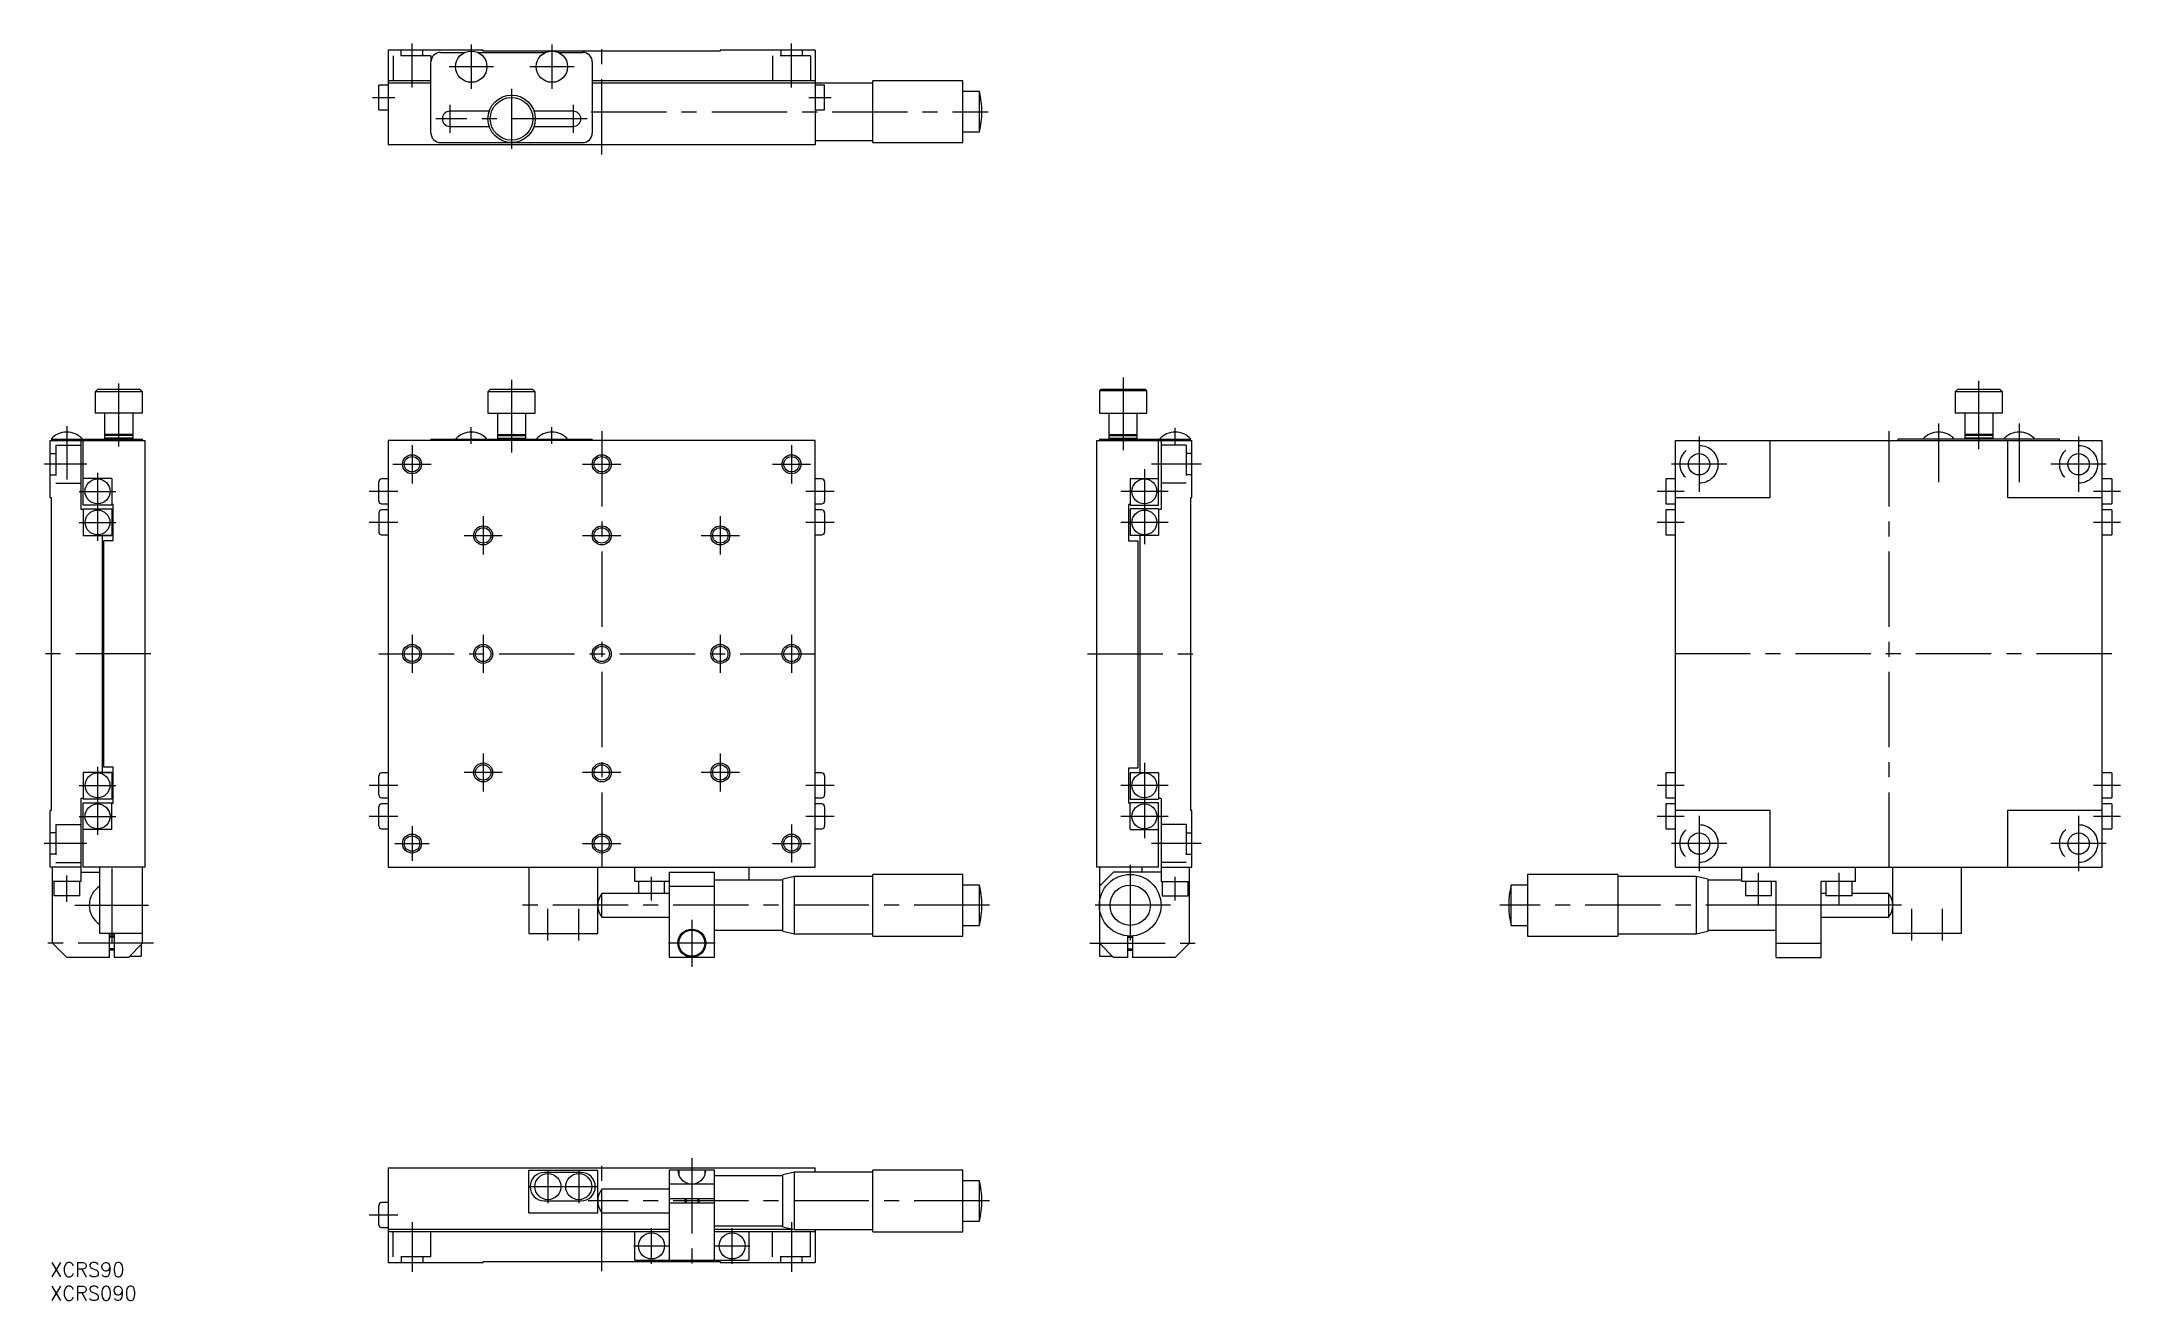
# Model space of a CAD drawing. Extents: x -2 to 436, y -8 to 258.
import ezdxf

# ---------------------------------------------------------------- set-up
doc = ezdxf.new("R2010")
doc.units = 0
doc.header["$LTSCALE"] = 0.5
doc.linetypes.add('CENTER', pattern=[50.8, 31.75, -6.35, 6.35, -6.35])
doc.linetypes.add('DASHED', pattern=[19.05, 12.7, -6.35])
for name, color, linetype in [('MSM_CENTER', 1, 'CENTER'), ('MSM_CONTINUOUS', 7, 'CONTINUOUS'), ('MSM_DASHED', 4, 'DASHED'), ('MSM_NARROW', 5, 'CONTINUOUS'), ('MSM_PART_NUMBER', 7, 'CONTINUOUS')]:
    doc.layers.add(name, color=color, linetype=linetype)
doc.styles.get("Standard").update_dxf_attribs({"font": 'txt.shx', "height": 3, "bigfont": 'bigfont.shx'})

# ---------------------------------------------------------------- blocks, each defined once
blk = doc.blocks.new('*U71')
at = {"layer": 'MSM_PART_NUMBER'}
blk.add_text('XCRS90', height=3, dxfattribs=at).set_placement((0, -3))
blk = doc.blocks.new('*U72')
at = {"layer": 'MSM_PART_NUMBER'}
blk.add_text('XCRS090', height=3, dxfattribs=at).set_placement((0, -8))

msp = doc.modelspace()

# ---------------------------------------------------------------- linework, layer by layer
at = {"layer": 'MSM_CENTER'}
for p, q in [((76.3, 247.86), (76.3, 257.08)), ((88.8, 256.88), (88.8, 247.56)), ((105.8, 256.88), (105.8, 247.56)), ((116.3, 233.72), (116.3, 257.52)), ((156.3, 247.86), (156.3, 257.08)), ((93.46, 252.22), (84.14, 252.22)), ((110.46, 252.22), (101.14, 252.22)), ((67.94, 245.72), (72.66, 245.72)), ((67.94, 245.72), (72.66, 245.72)), ((97.3, 247.58), (97.3, 234.86)), ((159.94, 245.72), (164.66, 245.72)), ((159.94, 245.72), (164.66, 245.72)), ((113.26, 241.22), (81.34, 241.22)), ((84.3, 244.18), (84.3, 238.26)), ((110.3, 244.18), (110.3, 238.26)), ((114.09, 242.72), (197.81, 242.72)), ((14.5, 172.09), (14.5, 185.43)), ((97.3, 186.16), (97.3, 170.86)), ((226.22, 186.66), (226.22, 171.36)), ((406.67, 171.53), (406.67, 185.99)), ((3.5, 176.43), (3.5, 165.13)), ((88.8, 172.66), (88.8, 176.17)), ((105.8, 172.66), (105.8, 176.17)), ((116.3, 175.36), (116.3, 81.36)), ((237.22, 172.54), (237.22, 176.04)), ((387.67, 175.36), (387.67, 81.36)), ((398.17, 176.99), (398.17, 164.57)), ((415.17, 176.99), (415.17, 164.57)), ((76.3, 172.39), (76.3, 164.34)), ((156.3, 172.39), (156.3, 164.34)), ((347.67, 174.19), (347.67, 162.53)), ((427.67, 174.19), (427.67, 162.53)), ((7.77, 168.36), (-1.27, 168.36)), ((72.28, 168.36), (80.33, 168.36)), ((112.28, 168.36), (120.33, 168.36)), ((152.28, 168.36), (160.33, 168.36)), ((230.72, 167.36), (230.72, 151.36)), ((242.72, 168.36), (232.22, 168.36)), ((353.5, 168.36), (341.84, 168.36)), ((433.5, 168.36), (421.84, 168.36)), ((6.11, 162.63), (13.89, 162.63)), ((10, 166.53), (10, 152.2)), ((73.3, 162.63), (67.3, 162.63)), ((165.3, 162.63), (159.3, 162.63)), ((235.72, 162.63), (225.72, 162.63)), ((344.5, 162.63), (338.84, 162.63)), ((436.5, 162.63), (430.84, 162.63)), ((6.11, 156.09), (13.89, 156.09)), ((73.3, 156.09), (67.3, 156.09)), ((91.3, 157.39), (91.3, 149.34)), ((141.3, 157.39), (141.3, 149.34)), ((165.3, 156.09), (159.3, 156.09)), ((235.72, 156.09), (225.72, 156.09)), ((344.5, 156.09), (338.84, 156.09)), ((436.5, 156.09), (430.84, 156.09)), ((87.28, 153.36), (95.33, 153.36)), ((112.28, 153.36), (120.33, 153.36)), ((137.28, 153.36), (145.33, 153.36)), ((76.3, 132.39), (76.3, 124.34)), ((91.3, 132.39), (91.3, 124.34)), ((141.3, 132.39), (141.3, 124.34)), ((156.3, 132.39), (156.3, 124.34)), ((21.27, 128.36), (-1.8, 128.36)), ((69.3, 128.36), (163.3, 128.36)), ((218.72, 128.36), (242.52, 128.36)), ((434.67, 128.36), (340.67, 128.36)), ((91.3, 107.39), (91.3, 99.34)), ((141.3, 107.39), (141.3, 99.34)), ((230.72, 105.36), (230.72, 89.36)), ((10, 104.53), (10, 90.2)), ((95.33, 103.36), (87.28, 103.36)), ((120.33, 103.36), (112.28, 103.36)), ((145.33, 103.36), (137.28, 103.36)), ((6.11, 100.63), (13.89, 100.63)), ((73.3, 100.63), (67.3, 100.63)), ((165.3, 100.63), (159.3, 100.63)), ((235.72, 100.63), (225.72, 100.63)), ((344.5, 100.63), (338.84, 100.63)), ((436.5, 100.63), (430.84, 100.63)), ((6.11, 94.09), (13.89, 94.09)), ((73.3, 94.09), (67.3, 94.09)), ((156.3, 92.39), (156.3, 84.34)), ((165.3, 94.09), (159.3, 94.09)), ((235.72, 94.09), (225.72, 94.09)), ((344.5, 94.09), (338.84, 94.09)), ((347.67, 94.19), (347.67, 82.53)), ((427.67, 94.19), (427.67, 82.53)), ((436.5, 94.09), (430.84, 94.09)), ((7.77, 88.36), (-1.27, 88.36)), ((72.65, 88.36), (79.95, 88.36)), ((76.3, 92.01), (76.3, 84.71)), ((112.28, 88.36), (120.33, 88.36)), ((152.28, 88.36), (160.33, 88.36)), ((242.72, 88.36), (232.22, 88.36)), ((353.5, 88.36), (341.84, 88.36)), ((433.5, 88.36), (421.84, 88.36)), ((227.72, 83.86), (227.72, 66.86)), ((3.5, 76.09), (3.5, 81.63)), ((13, 83.13), (13, 67.59)), ((126.8, 76.36), (126.8, 81.36)), ((237.22, 76.36), (237.22, 81.36)), ((360.17, 75.53), (360.17, 82.19)), ((377.17, 75.53), (377.17, 82.19)), ((5.23, 75.36), (20.77, 75.36)), ((198.05, 75.36), (98.95, 75.36)), ((104.95, 67.93), (104.95, 74.59)), ((111.45, 67.93), (111.45, 74.59)), ((236.22, 75.36), (219.22, 75.36)), ((390.35, 75.36), (305.69, 75.36)), ((375.25, 75.36), (362.09, 75.36)), ((392.52, 67.93), (392.52, 74.59)), ((399.02, 67.93), (399.02, 74.59)), ((135.3, 72.31), (135.3, 62.36)), ((21.77, 67.36), (-1.5, 67.36)), ((140.25, 67.36), (130.35, 67.36)), ((219.22, 67.36), (242.22, 67.36)), ((116.3, -1.8), (116.3, 22)), ((135.3, 22), (135.3, -1.5)), ((104.95, 19.5), (104.95, 12.5)), ((111.45, 19.5), (111.45, 12.5)), ((100.95, 16), (115.45, 16)), ((73.3, 10), (67.3, 10)), ((198.05, 13), (113.45, 13)), ((76.3, 8.5), (76.3, -2)), ((126.8, -0.25), (126.8, 7.25)), ((143.8, -0.25), (143.8, 7.25)), ((156.3, 8.5), (156.3, -2)), ((123.05, 3.5), (130.55, 3.5)), ((140.05, 3.5), (147.55, 3.5))]:
    msp.add_line(p, q, dxfattribs=at)
at = {"layer": 'MSM_CONTINUOUS'}
for p, q in [((91.3, 255.72), (71.3, 255.72)), ((71.3, 255.72), (71.3, 235.72)), ((82.3, 255.22), (87.43, 255.22)), ((90.18, 255.22), (104.43, 255.22)), ((91.3, 255.52), (91.3, 255.72)), ((141.3, 255.52), (91.3, 255.52)), ((107.18, 255.22), (112.3, 255.22)), ((161.3, 255.72), (141.3, 255.72)), ((141.3, 255.72), (141.3, 255.52)), ((161.3, 255.72), (161.3, 242.72)), ((80.3, 238.22), (80.3, 253.22)), ((114.3, 253.22), (114.3, 238.22)), ((71.3, 248.34), (69.3, 248.34)), ((69.3, 243.09), (69.3, 248.34)), ((69.3, 243.09), (69.3, 248.34)), ((80.3, 249.22), (71.3, 249.22)), ((80.3, 248.72), (71.3, 248.72)), ((161.3, 249.22), (114.3, 249.22)), ((161.3, 248.72), (114.3, 248.72)), ((173.45, 248.77), (161.3, 248.77)), ((161.3, 248.72), (161.3, 235.72)), ((163.3, 248.34), (161.3, 248.34)), ((163.3, 243.09), (163.3, 248.34)), ((163.3, 243.09), (163.3, 248.34)), ((192.45, 249.22), (173.45, 249.22)), ((173.45, 236.22), (173.45, 249.22)), ((192.45, 236.22), (192.45, 249.22)), ((195.95, 246.97), (192.45, 246.97)), ((195.95, 238.47), (195.95, 246.97)), ((69.3, 243.09), (71.3, 243.09)), ((92.56, 242.82), (84.3, 242.82)), ((110.3, 242.82), (102.04, 242.82)), ((161.3, 243.09), (163.3, 243.09)), ((84.3, 239.62), (92.56, 239.62)), ((102.04, 239.62), (110.3, 239.62)), ((192.45, 238.47), (195.95, 238.47)), ((161.3, 235.72), (71.3, 235.72)), ((82.3, 236.22), (112.3, 236.22)), ((161.3, 236.67), (173.45, 236.67)), ((173.45, 236.22), (192.45, 236.22)), ((10, 184.16), (9.5, 183.66)), ((19, 184.16), (10, 184.16)), ((19.5, 183.66), (19, 184.16)), ((92.8, 184.16), (92.3, 183.66)), ((101.8, 184.16), (92.8, 184.16)), ((101.8, 184.16), (102.3, 183.66)), ((221.52, 184.16), (221.22, 183.86)), ((230.92, 184.16), (221.52, 184.16)), ((231.22, 183.86), (230.92, 184.16)), ((402.17, 184.16), (401.67, 183.66)), ((411.17, 184.16), (402.17, 184.16)), ((411.67, 183.66), (411.17, 184.16)), ((9.5, 183.66), (9.5, 179.16)), ((19.5, 183.66), (9.5, 183.66)), ((19.5, 179.16), (19.5, 183.66)), ((92.3, 183.66), (92.3, 179.16)), ((102.3, 183.66), (92.3, 183.66)), ((102.3, 179.16), (102.3, 183.66)), ((221.22, 183.86), (221.22, 179.16)), ((231.22, 183.86), (221.22, 183.86)), ((231.22, 179.16), (231.22, 183.86)), ((401.67, 183.66), (401.67, 179.16)), ((411.67, 183.66), (401.67, 183.66)), ((411.67, 179.16), (411.67, 183.66)), ((19.5, 179.16), (9.5, 179.16)), ((11.5, 179.16), (11.5, 174.66)), ((17.5, 174.66), (17.5, 179.16)), ((92.3, 179.16), (102.3, 179.16)), ((94.3, 179.16), (94.3, 174.66)), ((100.3, 174.66), (100.3, 179.16)), ((221.22, 179.16), (231.22, 179.16)), ((223.22, 179.16), (223.22, 174.66)), ((229.22, 174.66), (229.22, 179.16)), ((411.67, 179.16), (401.67, 179.16)), ((403.67, 179.16), (403.67, 174.66)), ((409.67, 174.66), (409.67, 179.16)), ((0, 161.36), (0, 173.36)), ((0, 173.36), (20, 173.36)), ((0.2, 173.66), (19.5, 173.66)), ((0.5, 173.36), (0.5, 173.66)), ((6.5, 173.36), (6.5, 158.86)), ((7, 159.76), (7, 173.36)), ((11.7, 174.66), (11.5, 174.46)), ((17.5, 174.66), (11.5, 174.66)), ((11.5, 174.46), (11.5, 173.86)), ((17.5, 174.46), (11.5, 174.46)), ((11.5, 173.86), (11.7, 173.66)), ((17.5, 173.86), (11.5, 173.86)), ((17.5, 174.46), (17.3, 174.66)), ((17.3, 173.66), (17.5, 173.86)), ((17.5, 173.86), (17.5, 174.46)), ((19.5, 173.36), (19.5, 173.66)), ((20, 173.36), (20, 83.36)), ((161.3, 173.36), (71.3, 173.36)), ((71.3, 173.36), (71.3, 83.36)), ((80.3, 173.66), (114.3, 173.66)), ((80.3, 173.66), (80.3, 173.36)), ((94.5, 174.66), (94.3, 174.46)), ((94.3, 174.66), (100.3, 174.66)), ((94.3, 174.46), (94.3, 173.86)), ((94.3, 174.46), (100.3, 174.46)), ((94.3, 173.86), (94.5, 173.66)), ((94.3, 173.86), (100.3, 173.86)), ((100.3, 174.46), (100.1, 174.66)), ((100.1, 173.66), (100.3, 173.86)), ((100.3, 173.86), (100.3, 174.46)), ((114.3, 173.36), (114.3, 173.66)), ((161.3, 83.36), (161.3, 173.36)), ((220.72, 83.36), (220.72, 173.36)), ((220.72, 173.36), (240.72, 173.36)), ((221.22, 173.66), (240.52, 173.66)), ((221.22, 173.66), (221.22, 173.36)), ((223.42, 174.66), (223.22, 174.46)), ((223.22, 174.66), (229.22, 174.66)), ((223.22, 174.46), (223.22, 173.86)), ((223.22, 174.46), (229.22, 174.46)), ((223.22, 173.86), (223.42, 173.66)), ((223.22, 173.86), (229.22, 173.86)), ((229.22, 174.46), (229.02, 174.66)), ((229.02, 173.66), (229.22, 173.86)), ((229.22, 173.86), (229.22, 174.46)), ((233.72, 159.76), (233.72, 173.36)), ((234.22, 173.36), (234.22, 158.86)), ((240.22, 173.36), (240.22, 173.66)), ((240.72, 161.36), (240.72, 173.36)), ((342.67, 173.36), (432.67, 173.36)), ((342.67, 83.36), (342.67, 173.36)), ((362.67, 161.36), (362.67, 173.36)), ((389.67, 173.36), (389.67, 173.66)), ((423.67, 173.66), (389.67, 173.66)), ((403.87, 174.66), (403.67, 174.46)), ((409.67, 174.66), (403.67, 174.66)), ((403.67, 174.46), (403.67, 173.86)), ((409.67, 174.46), (403.67, 174.46)), ((403.67, 173.86), (403.87, 173.66)), ((409.67, 173.86), (403.67, 173.86)), ((409.67, 174.46), (409.47, 174.66)), ((409.47, 173.66), (409.67, 173.86)), ((409.67, 173.86), (409.67, 174.46)), ((412.67, 173.36), (412.67, 161.36)), ((423.67, 173.36), (423.67, 173.66)), ((432.67, 83.36), (432.67, 173.36)), ((13, 165.36), (7, 165.36)), ((13, 165.36), (13, 159.76)), ((69.3, 160.61), (69.3, 164.66)), ((71.3, 165.26), (69.9, 165.26)), ((162.7, 165.26), (161.3, 165.26)), ((163.3, 164.66), (163.3, 160.61)), ((227.72, 165.36), (233.72, 165.36)), ((227.72, 165.36), (227.72, 159.76)), ((342.67, 165.26), (340.67, 165.26)), ((340.67, 165.26), (340.67, 160.01)), ((434.67, 165.26), (432.67, 165.26)), ((434.67, 165.26), (434.67, 160.01)), ((0, 161.36), (0.2, 161.36)), ((0.2, 161.36), (0.2, 95.36)), ((6.5, 158.86), (7, 158.86)), ((13, 159.76), (7, 159.76)), ((7, 158.96), (13, 158.96)), ((7, 158.96), (7, 153.36)), ((13.3, 159.86), (13, 159.86)), ((13, 158.96), (13, 153.36)), ((13.3, 152.26), (13.3, 159.86)), ((69.3, 158.12), (69.3, 154.07)), ((69.9, 160.01), (71.3, 160.01)), ((71.3, 158.72), (69.9, 158.72)), ((161.3, 160.01), (162.7, 160.01)), ((162.7, 158.72), (161.3, 158.72)), ((163.3, 158.12), (163.3, 154.07)), ((227.72, 159.86), (227.42, 159.86)), ((227.42, 152.16), (227.42, 159.86)), ((227.72, 159.76), (233.72, 159.76)), ((227.72, 158.96), (227.72, 153.36)), ((233.72, 158.96), (227.72, 158.96)), ((233.72, 158.96), (233.72, 153.36)), ((233.72, 158.86), (234.22, 158.86)), ((240.52, 161.36), (240.72, 161.36)), ((240.52, 95.36), (240.52, 161.36)), ((340.67, 160.01), (342.67, 160.01)), ((342.67, 158.72), (340.67, 158.72)), ((340.67, 158.72), (340.67, 153.47)), ((342.67, 161.36), (362.67, 161.36)), ((412.67, 161.36), (432.67, 161.36)), ((432.67, 160.01), (434.67, 160.01)), ((434.67, 158.72), (432.67, 158.72)), ((434.67, 158.72), (434.67, 153.47)), ((69.9, 153.47), (71.3, 153.47)), ((161.3, 153.47), (162.7, 153.47)), ((340.67, 153.47), (342.67, 153.47)), ((432.67, 153.47), (434.67, 153.47)), ((7, 153.36), (13, 153.36)), ((13, 153.36), (11, 153.36)), ((11, 153.36), (11, 103.36)), ((11.3, 152.26), (13.3, 152.26)), ((11.3, 104.46), (11.3, 152.26)), ((229.42, 152.16), (227.42, 152.16)), ((233.72, 153.36), (227.72, 153.36)), ((229.42, 104.36), (229.42, 152.16)), ((229.72, 153.36), (229.72, 103.36)), ((13, 103.36), (7, 103.36)), ((7, 103.36), (7, 97.76)), ((11, 103.36), (13, 103.36)), ((13.3, 104.46), (11.3, 104.46)), ((13, 103.36), (13, 97.76)), ((13.3, 96.86), (13.3, 104.46)), ((69.3, 98.61), (69.3, 102.66)), ((71.3, 103.26), (69.9, 103.26)), ((162.7, 103.26), (161.3, 103.26)), ((163.3, 102.66), (163.3, 98.61)), ((227.42, 104.36), (229.42, 104.36)), ((227.42, 96.86), (227.42, 104.36)), ((227.72, 103.36), (233.72, 103.36)), ((227.72, 103.36), (227.72, 97.76)), ((233.72, 103.36), (233.72, 97.76)), ((342.67, 103.26), (340.67, 103.26)), ((340.67, 103.26), (340.67, 98.01)), ((434.67, 103.26), (432.67, 103.26)), ((434.67, 103.26), (434.67, 98.01)), ((7, 97.86), (6.5, 97.86)), ((6.5, 97.86), (6.5, 80.36)), ((13, 97.76), (7, 97.76)), ((7, 96.96), (13, 96.96)), ((7, 83.36), (7, 96.96)), ((13, 91.36), (13, 96.96)), ((13, 96.86), (13.3, 96.86)), ((69.9, 98.01), (71.3, 98.01)), ((71.3, 96.72), (69.9, 96.72)), ((161.3, 98.01), (162.7, 98.01)), ((162.7, 96.72), (161.3, 96.72)), ((227.42, 96.86), (227.72, 96.86)), ((227.72, 97.76), (233.72, 97.76)), ((227.72, 91.36), (227.72, 96.96)), ((233.72, 96.96), (227.72, 96.96)), ((234.22, 97.86), (233.72, 97.86)), ((233.72, 83.36), (233.72, 96.96)), ((234.22, 97.86), (234.22, 80.36)), ((340.67, 98.01), (342.67, 98.01)), ((342.67, 96.72), (340.67, 96.72)), ((340.67, 96.72), (340.67, 91.47)), ((432.67, 98.01), (434.67, 98.01)), ((434.67, 96.72), (432.67, 96.72)), ((434.67, 96.72), (434.67, 91.47)), ((0, 83.36), (0, 95.36)), ((0.2, 95.36), (0, 95.36)), ((69.3, 92.07), (69.3, 96.12)), ((163.3, 96.12), (163.3, 92.07)), ((240.72, 95.36), (240.52, 95.36)), ((240.72, 83.36), (240.72, 95.36)), ((362.67, 95.36), (342.67, 95.36)), ((362.67, 83.36), (362.67, 95.36)), ((432.67, 95.36), (412.67, 95.36)), ((412.67, 95.36), (412.67, 83.36)), ((13, 91.36), (7, 91.36)), ((69.9, 91.47), (71.3, 91.47)), ((161.3, 91.47), (162.7, 91.47)), ((227.72, 91.36), (233.72, 91.36)), ((340.67, 91.47), (342.67, 91.47)), ((432.67, 91.47), (434.67, 91.47)), ((6.5, 83.36), (0, 83.36)), ((0.5, 67.36), (0.5, 83.36)), ((20, 83.36), (7, 83.36)), ((10.5, 69.36), (10.5, 83.36)), ((19.5, 67.36), (19.5, 83.36)), ((71.3, 83.36), (161.3, 83.36)), ((100.95, 83.36), (100.95, 69.36)), ((115.45, 69.36), (115.45, 83.36)), ((123.3, 80.36), (123.3, 83.36)), ((147.3, 83.36), (147.3, 80.61)), ((233.72, 83.36), (220.72, 83.36)), ((221.22, 83.36), (221.22, 64.61)), ((230.22, 82.36), (230.22, 83.36)), ((234.22, 83.36), (240.72, 83.36)), ((240.22, 67.36), (240.22, 83.36)), ((342.67, 83.36), (432.67, 83.36)), ((356.67, 80.36), (356.67, 83.36)), ((380.67, 80.36), (380.67, 83.36)), ((388.52, 69.36), (388.52, 83.36)), ((403.02, 69.36), (403.02, 83.36)), ((6.5, 80.36), (0.5, 80.36)), ((0.75, 80.36), (0.75, 77.36)), ((6.25, 77.36), (6.25, 80.36)), ((6.5, 82.36), (10.5, 82.36)), ((130.55, 80.36), (123.3, 80.36)), ((124.05, 80.36), (124.05, 77.86)), ((129.55, 77.86), (129.55, 80.36)), ((130.55, 82.36), (130.55, 64.36)), ((130.55, 82.36), (140.05, 82.36)), ((130.55, 79.36), (140.05, 79.36)), ((140.05, 64.36), (140.05, 82.36)), ((154.45, 80.61), (140.05, 80.61)), ((156.95, 81.41), (154.45, 80.86)), ((154.45, 69.86), (154.45, 80.86)), ((173.45, 81.41), (156.95, 81.41)), ((156.95, 69.31), (156.95, 81.41)), ((192.45, 81.86), (173.45, 81.86)), ((173.45, 68.86), (173.45, 81.86)), ((192.45, 68.86), (192.45, 81.86)), ((195.95, 79.61), (192.45, 79.61)), ((195.95, 71.11), (195.95, 79.61)), ((224.22, 82.36), (221.22, 79.36)), ((234.22, 82.36), (224.22, 82.36)), ((234.22, 80.36), (240.22, 80.36)), ((234.47, 80.36), (234.47, 77.36)), ((239.97, 77.36), (239.97, 80.36)), ((311.52, 79.61), (308.02, 79.61)), ((308.02, 71.11), (308.02, 79.61)), ((330.52, 81.86), (311.52, 81.86)), ((311.52, 81.86), (311.52, 68.86)), ((330.52, 81.86), (330.52, 68.86)), ((347.02, 81.41), (330.52, 81.41)), ((349.52, 80.86), (347.02, 81.41)), ((347.02, 81.41), (347.02, 69.31)), ((349.52, 80.86), (349.52, 69.86)), ((356.67, 80.61), (349.52, 80.61)), ((363.92, 80.36), (356.67, 80.36)), ((357.42, 80.36), (357.42, 77.36)), ((362.92, 77.36), (362.92, 80.36)), ((363.92, 64.36), (363.92, 80.36)), ((380.67, 80.36), (373.42, 80.36)), ((373.42, 64.36), (373.42, 80.36)), ((374.42, 80.36), (374.42, 77.36)), ((379.92, 77.36), (379.92, 80.36)), ((6.25, 77.36), (0.75, 77.36)), ((130.55, 77.86), (116.35, 77.86)), ((116.35, 72.86), (116.35, 77.86)), ((234.47, 77.36), (239.97, 77.36)), ((362.92, 77.36), (357.42, 77.36)), ((374.42, 77.86), (373.42, 77.86)), ((379.92, 77.36), (374.42, 77.36)), ((387.62, 77.86), (379.92, 77.86)), ((387.62, 77.86), (387.62, 72.86)), ((116.35, 72.86), (130.55, 72.86)), ((192.45, 71.11), (195.95, 71.11)), ((308.02, 71.11), (311.52, 71.11)), ((373.42, 72.86), (387.62, 72.86)), ((3.5, 64.36), (0.5, 67.36)), ((19.5, 69.36), (10.5, 69.36)), ((12.5, 64.36), (12.5, 69.36)), ((13.5, 68.86), (12.5, 68.86)), ((13.5, 65.86), (12.5, 65.86)), ((13.5, 69.36), (13.5, 64.36)), ((19.5, 67.36), (16.5, 64.36)), ((19.2, 67.06), (19.2, 64.61)), ((100.95, 69.36), (115.45, 69.36)), ((132.35, 67.36), (130.55, 67.36)), ((140.05, 67.36), (138.25, 67.36)), ((140.05, 70.11), (154.45, 70.11)), ((154.45, 69.86), (156.95, 69.31)), ((156.95, 69.31), (173.45, 69.31)), ((173.45, 68.86), (192.45, 68.86)), ((224.22, 64.36), (221.22, 67.36)), ((227.22, 64.36), (227.22, 68.88)), ((227.22, 68.86), (228.22, 68.86)), ((227.22, 65.86), (228.22, 65.86)), ((228.22, 68.88), (228.22, 64.36)), ((240.22, 67.36), (237.22, 64.36)), ((311.52, 68.86), (330.52, 68.86)), ((330.52, 69.31), (347.02, 69.31)), ((347.02, 69.31), (349.52, 69.86)), ((349.52, 70.11), (363.92, 70.11)), ((363.92, 67.36), (373.42, 67.36)), ((403.02, 69.36), (388.52, 69.36)), ((12.5, 64.36), (3.5, 64.36)), ((16.5, 64.36), (13.5, 64.36)), ((16.75, 64.61), (19.2, 64.61)), ((140.05, 64.36), (130.55, 64.36)), ((221.22, 64.61), (223.97, 64.61)), ((227.22, 64.36), (224.22, 64.36)), ((237.22, 64.36), (228.22, 64.36)), ((363.92, 64.36), (373.42, 64.36)), ((71.3, 20), (161.3, 20)), ((71.3, 20), (71.3, 0)), ((100.95, 10.5), (100.95, 19.5)), ((100.95, 19.5), (115.45, 19.5)), ((111.95, 19), (104.2, 19)), ((115.45, 10.5), (115.45, 19.5)), ((130.55, 19.5), (130.55, 0.5)), ((140.05, 19.5), (130.55, 19.5)), ((132.55, 19.5), (132.55, 18.43)), ((138.05, 19.5), (138.05, 18.43)), ((140.05, 0.5), (140.05, 19.5)), ((154.45, 18.25), (140.05, 18.25)), ((156.95, 19.05), (154.45, 18.5)), ((154.45, 7.5), (154.45, 18.5)), ((173.45, 19.05), (156.95, 19.05)), ((156.95, 6.95), (156.95, 19.05)), ((161.3, 19.05), (161.3, 20)), ((192.45, 19.5), (173.45, 19.5)), ((173.45, 6.5), (173.45, 19.5)), ((192.45, 6.5), (192.45, 19.5)), ((130.55, 15.5), (116.35, 15.5)), ((116.35, 10.5), (116.35, 15.5)), ((140.05, 16.5), (130.55, 16.5)), ((130.55, 13.5), (140.05, 13.5)), ((133.8, 13.5), (133.8, 12.5)), ((136.8, 13.5), (136.8, 12.5)), ((195.95, 17.25), (192.45, 17.25)), ((195.95, 8.75), (195.95, 17.25)), ((69.3, 7.98), (69.3, 12.03)), ((71.3, 12.63), (69.9, 12.63)), ((100.95, 10.5), (115.45, 10.5)), ((104.2, 13), (111.95, 13)), ((116.35, 10.5), (130.55, 10.5)), ((140.05, 12.5), (130.55, 12.5)), ((69.9, 7.38), (71.3, 7.38)), ((71.3, 7), (130.55, 7)), ((130.55, 6.5), (71.3, 6.5)), ((123.3, 0.5), (123.3, 6.5)), ((140.05, 7.75), (154.45, 7.75)), ((140.05, 7), (156.32, 7)), ((161.3, 6.5), (140.05, 6.5)), ((147.3, 6.5), (147.3, 0.5)), ((154.45, 7.5), (156.95, 6.95)), ((156.95, 6.95), (173.45, 6.95)), ((161.3, 6.95), (161.3, 0)), ((173.45, 6.5), (192.45, 6.5)), ((192.45, 8.75), (195.95, 8.75)), ((71.3, 0), (91.3, 0)), ((91.3, 0.2), (141.3, 0.2)), ((91.3, 0), (91.3, 0.2)), ((123.3, 0.5), (147.3, 0.5)), ((141.3, 0.2), (141.3, 0)), ((141.3, 0), (161.3, 0))]:
    msp.add_line(p, q, dxfattribs=at)
for centre, radius in [((88.8, 252.22), 3.3), ((105.8, 252.22), 3.3), ((97.3, 241.22), 5), ((97.3, 241.22), 4.5), ((76.3, 168.36), 1.62), ((116.3, 168.36), 1.62), ((156.3, 168.36), 1.62), ((347.67, 168.36), 2.25), ((427.67, 168.36), 2.25), ((10, 162.63), 2.63), ((230.72, 162.63), 2.63), ((10, 156.09), 2.62), ((230.72, 156.09), 2.62), ((91.3, 153.36), 1.62), ((116.3, 153.36), 1.62), ((141.3, 153.36), 1.62), ((76.3, 128.36), 1.62), ((91.3, 128.36), 1.62), ((116.3, 128.36), 1.62), ((141.3, 128.36), 1.62), ((156.3, 128.36), 1.62), ((10, 100.63), 2.62), ((91.3, 103.36), 1.62), ((116.3, 103.36), 1.62), ((141.3, 103.36), 1.62), ((230.72, 100.63), 2.62), ((10, 94.09), 2.63), ((230.72, 94.09), 2.62), ((76.3, 88.36), 1.62), ((116.3, 88.36), 1.62), ((156.3, 88.36), 1.62), ((347.67, 88.36), 2.25), ((427.67, 88.36), 2.25), ((227.72, 75.36), 6.5), ((227.72, 75.36), 4.25), ((135.3, 67.36), 2.95), ((135.3, 67.36), 2.75), ((104.95, 16), 2.75), ((111.45, 16), 2.75), ((126.8, 3.5), 2.75), ((143.8, 3.5), 2.75)]:
    msp.add_circle(centre, radius, dxfattribs=at)
for centre, radius, start, end in [((82.3, 253.22), 2, 90, 180), ((112.3, 253.22), 2, 0, 90), ((178.14, 242.72), 18.31, 346.5803, 13.4197), ((84.3, 241.22), 1.6, 90, 270), ((110.3, 241.22), 1.6, 270, 90), ((82.3, 238.22), 2, 180, 270), ((112.3, 238.22), 2, 270, 0), ((3.5, 170.78), 4.38, 41.1121, 138.8879), ((88.8, 170.79), 4.37, 41.0348, 138.9652), ((105.8, 170.79), 4.37, 41.0348, 138.9652), ((237.22, 170.79), 4.37, 41.0348, 138.9652), ((398.17, 170.78), 4.38, 41.1121, 138.8879), ((415.17, 170.78), 4.38, 41.1121, 138.8879), ((69.9, 164.66), 0.6, 90, 180), ((162.7, 164.66), 0.6, 360, 90), ((69.9, 160.61), 0.6, 180, 270), ((69.9, 158.12), 0.6, 90, 180), ((162.7, 160.61), 0.6, 270, 360), ((162.7, 158.12), 0.6, 360, 90), ((69.9, 154.07), 0.6, 180, 270), ((162.7, 154.07), 0.6, 270, 360), ((69.9, 102.66), 0.6, 90, 180), ((162.7, 102.66), 0.6, 360, 90), ((69.9, 98.61), 0.6, 180, 270), ((69.9, 96.12), 0.6, 90, 180), ((162.7, 98.61), 0.6, 270, 360), ((162.7, 96.12), 0.6, 360, 90), ((69.9, 92.07), 0.6, 180, 270), ((162.7, 92.07), 0.6, 270, 360), ((13, 75.36), 4.75, 121.7569, 238.2431), ((178.14, 75.36), 18.31, 346.5803, 13.4197), ((325.83, 75.36), 18.31, 166.5803, 193.4197), ((119.37, 75.36), 3.92, 140.4022, 219.5978), ((384.6, 75.36), 3.92, 320.4022, 39.5978), ((13, 75.36), 6.05, 265.2594, 274.7406), ((13, 75.36), 6.5, 265.5883, 274.4117), ((104.2, 16), 3, 90, 270), ((111.95, 16), 3, 270, 90), ((135.3, 19.5), 2.95, 180, 360), ((119.37, 13), 3.92, 140.4022, 219.5978), ((178.14, 13), 18.31, 346.5803, 13.4197), ((69.9, 12.03), 0.6, 90, 180), ((69.9, 7.98), 0.6, 180, 270)]:
    msp.add_arc(centre, radius, start, end, dxfattribs=at)
at = {"layer": 'MSM_DASHED'}
for p, q in [((72.3, 254.52), (72.3, 249.22)), ((80.3, 254.52), (72.3, 254.52)), ((74.05, 254.52), (74.05, 255.72)), ((78.55, 254.52), (78.55, 255.72)), ((80.3, 254.52), (80.3, 253.22)), ((152.3, 254.52), (152.3, 249.22)), ((160.3, 254.52), (152.3, 254.52)), ((154.05, 255.72), (154.05, 254.52)), ((158.55, 255.72), (158.55, 254.52)), ((160.3, 254.52), (160.3, 249.22)), ((1.2, 172.36), (6.5, 172.36)), ((1.2, 172.36), (1.2, 164.36)), ((239.52, 172.36), (234.22, 172.36)), ((239.52, 172.36), (239.52, 164.36)), ((0, 170.61), (1.2, 170.61)), ((240.72, 170.61), (239.52, 170.61)), ((0, 166.11), (1.2, 166.11)), ((1.2, 164.36), (6.5, 164.36)), ((239.52, 164.36), (234.22, 164.36)), ((240.72, 166.11), (239.52, 166.11)), ((1.2, 92.36), (6.5, 92.36)), ((1.2, 92.36), (1.2, 84.36)), ((239.52, 92.36), (234.22, 92.36)), ((239.52, 92.36), (239.52, 84.36)), ((1.2, 90.61), (0, 90.61)), ((239.52, 90.61), (240.72, 90.61)), ((1.2, 86.11), (0, 86.11)), ((1.2, 84.36), (6.5, 84.36)), ((239.52, 84.36), (234.22, 84.36)), ((239.52, 86.11), (240.72, 86.11)), ((72.3, 1.2), (72.3, 6.5)), ((80.3, 1.2), (80.3, 6.5)), ((152.3, 1.2), (152.3, 6.5)), ((160.3, 1.2), (160.3, 6.5)), ((80.3, 1.2), (72.3, 1.2)), ((74.05, 1.2), (74.05, 0)), ((78.55, 1.2), (78.55, 0)), ((160.3, 1.2), (152.3, 1.2)), ((154.05, 0), (154.05, 1.2)), ((158.55, 0), (158.55, 1.2))]:
    msp.add_line(p, q, dxfattribs=at)
for centre in [(347.67, 168.36), (427.67, 168.36), (347.67, 88.36), (427.67, 88.36)]:
    msp.add_circle(centre, 4, dxfattribs=at)
at = {"layer": 'MSM_NARROW'}
for p, q in [((13.5, 68.59), (12.5, 68.59)), ((13.5, 66.13), (12.5, 66.13)), ((227.22, 68.59), (228.22, 68.59)), ((227.22, 66.13), (228.22, 66.13)), ((134.07, 13.5), (134.07, 12.5)), ((136.53, 13.5), (136.53, 12.5))]:
    msp.add_line(p, q, dxfattribs=at)
for centre in [(76.3, 168.36), (116.3, 168.36), (156.3, 168.36), (91.3, 153.36), (116.3, 153.36), (141.3, 153.36), (76.3, 128.36), (91.3, 128.36), (116.3, 128.36), (141.3, 128.36), (156.3, 128.36), (91.3, 103.36), (116.3, 103.36), (141.3, 103.36), (76.3, 88.36), (116.3, 88.36), (156.3, 88.36)]:
    msp.add_circle(centre, 2, dxfattribs=at)

# ---------------------------------------------------------------- block references
at = {"layer": 'MSM_CONTINUOUS'}
for name in ['*U71', '*U72']:
    msp.add_blockref(name, (0, 0), dxfattribs=at)

doc.saveas('drawing.dxf')
